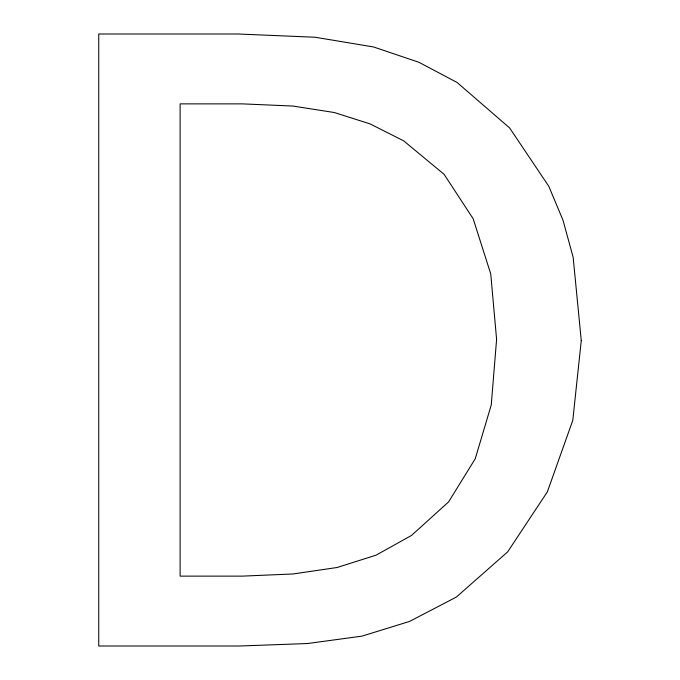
<?xml version="1.0" encoding="UTF-8"?>
<svg xmlns="http://www.w3.org/2000/svg" width="680" height="680" viewBox="0 0 680 680"><rect width="100%" height="100%" fill="white"/><g stroke="black" fill="none" stroke-linecap="round" stroke-linejoin="round"><path stroke-width="1.02" d="M496.596 339.379L491.249 404.991L475.226 458.779L448.613 501.891L411.519 535.44L376.065 555.169L337.127 567.494L293.037 573.971L242.182 576.13L180.115 576.13L180.115 103.87L242.182 103.87L292.731 106.029L334.245 112.506L370.107 123.913L403.707 140.862L444.091 174.309L473.169 218.748L490.739 273.878L496.596 339.379M581.264 340.62L572.789 420.35L547.358 491.869L507.646 551.88L456.314 597.091L409.513 621.443L361.99 636.131L307.479 643.535L239.708 646L98.736 646L98.736 34L238.068 34L315.087 37.239L373.499 46.945L418.965 62.305L457.138 82.501L509.643 127.968L548.794 186.278L562.998 220.201L573.146 257.236L581.264 340.62"/></g></svg>
